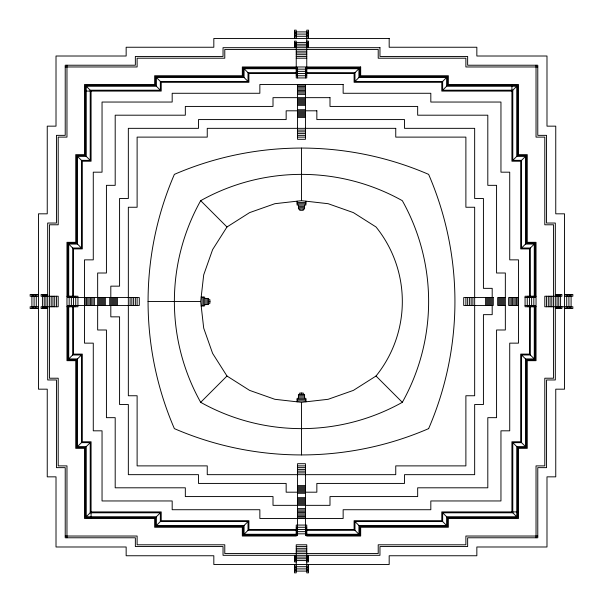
<?xml version="1.0" encoding="UTF-8"?>
<svg xmlns="http://www.w3.org/2000/svg" width="603" height="603" viewBox="0 0 603 603"><rect width="100%" height="100%" fill="white"/><g stroke="black" fill="none" stroke-linecap="round" stroke-linejoin="round"><path stroke-width="0.9" d="M376.023 376.023L353.396 390.382L328.13 399.299L301.5 402.322L274.87 399.299L249.604 390.382L226.977 376.023L212.618 353.396L203.701 328.13L200.678 301.5L203.701 274.87L212.618 249.604L226.977 226.977L249.604 212.618L274.87 203.701L301.5 200.678L328.13 203.701L353.396 212.618L376.023 226.977A118.723 118.723 0 0 1 376.023 376.023L402.322 402.322A206.399 206.399 0 0 1 200.678 402.322A206.399 206.399 0 0 1 200.678 200.678A206.399 206.399 0 0 1 402.322 200.678A206.399 206.399 0 0 1 402.322 402.322M81.443 354.979L77.493 358.928L68.727 358.928L72.669 354.979L81.443 354.979L81.443 442.655L77.493 446.597L86.259 446.597L90.209 442.655L81.443 442.655M354.979 72.669L358.928 68.727L358.928 77.493L354.979 81.443L354.979 72.669L305.442 72.601M442.655 81.443L446.597 77.493L446.597 86.259L442.655 90.209L442.655 81.443L354.979 81.443M156.403 516.741L156.403 525.507L160.345 521.557L160.345 512.791L156.403 516.741L86.259 516.741L90.209 512.791L90.209 442.655M200.678 402.322L226.977 376.023M512.791 160.345L516.741 156.403L525.507 156.403L521.557 160.345L512.791 160.345L512.791 90.209L516.741 86.259L446.597 86.259M244.072 525.507L248.021 521.557L248.021 530.331L244.072 534.273L244.072 525.507L156.403 525.507M525.507 244.072L534.273 244.072L530.331 248.021L521.557 248.021L525.507 244.072L525.507 156.403M294.483 31.906L308.517 31.906M294.483 32.796L296.239 32.796M306.761 32.796L308.517 32.796M294.483 33.956L296.239 33.956M306.761 33.956L308.517 33.956M296.239 34.092L306.761 34.092M294.483 35.343L296.239 35.343M306.761 35.343L308.517 35.343M296.239 36.286L306.761 36.286M294.483 36.873L296.239 36.873M306.761 36.873L308.517 36.873M306.761 41.11L308.517 41.11L308.517 47.682M294.483 42.421L308.517 42.421M294.483 43.258L296.239 43.258M306.761 43.258L308.517 43.258M294.483 44.23L308.517 44.23M294.483 45.315L296.239 45.315M306.761 45.315L308.517 45.315M296.239 45.934L306.761 45.934M294.483 46.476L296.239 46.476M306.761 46.476L308.517 46.476M296.239 51.195L306.761 51.195M296.239 52.943L306.761 52.943M296.239 54.7L306.761 54.7M296.239 56.448L306.761 56.448M296.239 58.205L306.761 58.205M65.222 66.971L137.115 66.971L137.115 58.205L224.783 58.205L224.783 49.438L378.217 49.438L378.217 58.205L465.885 58.205L465.885 66.971L537.778 66.971M296.239 67.408L297.558 67.408L297.558 77.93M306.761 67.408L305.442 67.408L305.442 77.93M296.239 67.853L243.197 67.853L243.197 76.619L155.521 76.619L155.521 85.385L85.385 85.385L85.385 155.521L76.619 155.521L76.619 243.197L67.853 243.197L67.853 296.239M306.761 67.853L359.803 67.853L359.803 76.619L447.479 76.619L447.479 85.385L517.615 85.385L517.615 155.521L526.381 155.521L526.381 243.197L535.147 243.197L535.147 296.239M244.072 68.727L248.021 72.669L248.021 81.443L244.072 77.493L244.072 68.727L296.239 68.727M306.761 68.727L358.928 68.727M296.239 69.164L306.761 69.164M296.239 70.054L297.558 70.054M305.442 70.054L306.761 70.054M296.239 71.222L297.558 71.222M305.442 71.222L306.761 71.222M297.558 71.358L305.442 71.358M297.558 72.601L248.021 72.669M296.239 73.551L248.896 73.551L248.896 82.317L161.22 82.317L161.22 91.083L84.51 91.083M297.558 73.551L305.442 73.551M306.761 73.551L354.104 73.551L354.104 82.317L441.78 82.317L441.78 91.083L511.917 91.083M296.239 74.131L297.558 74.131M305.442 74.131L306.761 74.131M296.239 75.737L306.761 75.737M156.403 77.493L160.345 81.443L160.345 90.209L156.403 86.259L156.403 77.493L244.072 77.493M358.928 77.493L446.597 77.493M160.345 81.443L248.021 81.443M297.558 85.166L305.442 85.166M86.259 156.403L77.493 156.403L81.443 160.345L90.209 160.345L86.259 156.403L86.259 86.259L156.403 86.259M297.558 86.478L305.442 86.478M297.558 87.797L305.442 87.797M297.558 89.108L305.442 89.108M86.259 86.259L90.209 90.209L160.345 90.209M442.655 90.209L512.791 90.209M297.558 90.427L305.442 90.427M297.558 91.739L305.442 91.739M297.558 93.058L305.442 93.058M297.558 94.37L305.442 94.37M297.558 98.756L305.442 98.756M297.558 99.849L305.442 99.849M297.558 100.95L305.442 100.95M297.558 102.043L305.442 102.043M297.558 103.136L305.442 103.136M297.558 104.236L305.442 104.236M297.558 105.329L305.442 105.329M297.558 109.716L305.442 109.716M297.558 111.909L305.442 111.909M297.558 113.002L305.442 113.002M297.558 114.095L305.442 114.095M297.558 115.196L305.442 115.196M297.558 116.289L305.442 116.289M297.558 117.389L305.442 117.389M297.558 130.097L305.442 130.097M297.558 131.853L305.442 131.853M297.558 133.602L305.442 133.602M297.558 135.358L305.442 135.358M297.558 137.115L305.442 137.115M297.113 202.427L305.887 202.427M297.113 203.746L305.887 203.746M298.432 206.377L304.568 206.377M298.432 207.688L304.568 207.688M68.727 244.072L77.493 244.072L81.443 248.021L72.669 248.021L68.727 244.072L68.727 296.239M38.479 294.483L30.15 294.483L30.15 296.239L38.479 296.239M47.682 294.483L41.11 294.483L41.11 296.239L58.205 296.239L58.205 306.761L41.11 306.761L41.11 308.517L47.682 308.517M555.318 294.483L561.89 294.483L561.89 296.239L544.795 296.239L544.795 306.761L572.85 306.761L572.85 308.517L564.521 308.517M564.521 294.483L572.85 294.483L572.85 296.239L564.521 296.239M66.971 296.239L77.93 296.239L77.93 306.761L66.971 306.761M536.029 296.239L525.07 296.239L525.07 306.761L536.029 306.761M201.176 297.113L204.681 297.113L204.681 305.887L201.176 305.887M505.344 297.558L497.671 297.558L497.671 305.442L505.344 305.442M518.49 297.558L508.63 297.558L508.63 305.442L518.49 305.442M525.07 297.558L535.592 297.558L535.592 296.239M204.681 298.432L208.623 298.432L208.623 304.568L204.681 304.568M208.623 299.744L209.942 299.744L209.942 303.256L208.623 303.256M148.074 301.5L200.678 301.5M208.623 301.5L209.942 301.5M525.07 305.442L535.592 305.442L535.592 306.761M38.479 306.761L30.15 306.761L30.15 308.517L38.479 308.517M555.318 308.517L561.89 308.517L561.89 306.761M521.557 354.979L530.331 354.979L534.273 358.928L525.507 358.928L521.557 354.979L521.557 442.655L525.507 446.597L516.741 446.597L512.791 442.655L521.557 442.655M298.432 395.689L304.568 395.689M298.432 397.008L304.568 397.008M297.113 399.638L305.887 399.638M297.113 400.95L305.887 400.95M297.558 465.885L305.442 465.885M297.558 467.642L305.442 467.642M297.558 469.398L305.442 469.398M297.558 471.147L305.442 471.147M297.558 472.903L305.442 472.903M297.558 485.611L305.442 485.611M297.558 486.711L305.442 486.711M297.558 487.804L305.442 487.804M297.558 488.905L305.442 488.905M297.558 489.998L305.442 489.998M297.558 491.091L305.442 491.091M297.558 493.284L305.442 493.284M297.558 497.671L305.442 497.671M297.558 498.764L305.442 498.764M297.558 499.864L305.442 499.864M297.558 500.957L305.442 500.957M297.558 502.05L305.442 502.05M297.558 503.151L305.442 503.151M297.558 504.244L305.442 504.244M297.558 508.63L305.442 508.63M297.558 509.942L305.442 509.942M297.558 511.261L305.442 511.261M91.083 511.917L161.22 511.917L161.22 520.683L248.896 520.683L248.896 529.449L296.239 529.449M518.49 511.917L441.78 511.917L441.78 520.683L354.104 520.683L354.104 529.449L306.761 529.449M297.558 512.573L305.442 512.573M90.209 512.791L160.345 512.791M442.655 512.791L446.597 516.741L446.597 525.507L442.655 521.557L442.655 512.791L512.791 512.791L516.741 516.741L516.741 446.597M297.558 513.892L305.442 513.892M297.558 515.203L305.442 515.203M297.558 516.522L305.442 516.522M446.597 516.741L516.741 516.741M297.558 517.834L305.442 517.834M160.345 521.557L248.021 521.557M354.979 521.557L358.928 525.507L358.928 534.273L354.979 530.331L354.979 521.557L442.655 521.557M358.928 525.507L446.597 525.507M296.239 527.263L306.761 527.263M296.239 528.869L297.558 528.869M305.442 528.869L306.761 528.869M297.558 529.449L305.442 529.449M248.021 530.331L297.558 530.399M305.442 530.399L354.979 530.331M297.558 531.642L305.442 531.642M296.239 531.778L297.558 531.778M305.442 531.778L306.761 531.778M296.239 532.946L297.558 532.946M305.442 532.946L306.761 532.946M296.239 533.836L306.761 533.836M244.072 534.273L296.239 534.273M306.761 534.273L358.928 534.273M296.239 535.147L243.197 535.147L243.197 526.381L155.521 526.381L155.521 517.615L85.385 517.615L85.385 447.479L76.619 447.479L76.619 359.803L67.853 359.803L67.853 306.761M306.761 535.147L359.803 535.147L359.803 526.381L447.479 526.381L447.479 517.615L517.615 517.615L517.615 447.479L526.381 447.479L526.381 359.803L535.147 359.803L535.147 306.761M296.239 535.592L297.558 535.592L297.558 463.699L305.442 463.699L305.442 535.592L306.761 535.592M65.222 536.029L137.115 536.029L137.115 544.795L224.783 544.795L224.783 553.562L378.217 553.562L378.217 544.795L465.885 544.795L465.885 536.029L537.778 536.029M296.239 546.552L306.761 546.552M296.239 548.3L306.761 548.3M296.239 550.057L306.761 550.057M296.239 551.805L306.761 551.805M294.483 556.524L296.239 556.524M306.761 556.524L308.517 556.524M296.239 557.066L306.761 557.066M294.483 557.685L296.239 557.685M306.761 557.685L308.517 557.685M294.483 558.77L308.517 558.77M294.483 559.742L296.239 559.742M306.761 559.742L308.517 559.742M294.483 560.579L308.517 560.579M296.239 561.89L294.483 561.89L294.483 555.318M306.761 561.89L308.517 561.89L308.517 555.318M294.483 566.127L296.239 566.127M306.761 566.127L308.517 566.127M296.239 566.714L306.761 566.714M294.483 567.657L296.239 567.657M306.761 567.657L308.517 567.657M296.239 568.908L306.761 568.908M294.483 569.044L296.239 569.044M306.761 569.044L308.517 569.044M294.483 570.204L296.239 570.204M306.761 570.204L308.517 570.204M294.483 571.094L308.517 571.094M200.678 200.678L226.977 226.977M571.094 294.483L571.094 308.517M570.204 294.483L570.204 296.239M570.204 306.761L570.204 308.517M569.044 294.483L569.044 296.239M569.044 306.761L569.044 308.517M568.908 296.239L568.908 306.761M567.657 294.483L567.657 296.239M567.657 306.761L567.657 308.517M566.714 296.239L566.714 306.761M566.127 294.483L566.127 296.239M566.127 306.761L566.127 308.517M560.579 294.483L560.579 308.517M559.742 294.483L559.742 296.239M559.742 306.761L559.742 308.517M558.77 294.483L558.77 308.517M557.685 294.483L557.685 296.239M557.685 306.761L557.685 308.517M557.066 296.239L557.066 306.761M556.524 294.483L556.524 296.239M556.524 306.761L556.524 308.517M551.805 296.239L551.805 306.761M550.057 296.239L550.057 306.761M548.3 296.239L548.3 306.761M546.552 296.239L546.552 306.761M536.029 65.222L536.029 137.115L544.795 137.115L544.795 224.783L553.562 224.783L553.562 378.217L544.795 378.217L544.795 465.885L536.029 465.885L536.029 537.778M534.273 244.072L534.273 296.239M534.273 306.761L534.273 358.928M533.836 296.239L533.836 306.761M532.946 296.239L532.946 297.558M532.946 305.442L532.946 306.761M531.778 296.239L531.778 297.558M531.778 305.442L531.778 306.761M531.642 297.558L531.642 305.442M530.399 297.558L530.331 248.021M530.399 305.442L530.331 354.979M529.449 296.239L529.449 248.896L520.683 248.896L520.683 161.22L511.917 161.22L511.917 84.51M529.449 297.558L529.449 305.442M529.449 306.761L529.449 354.104L520.683 354.104L520.683 441.78L511.917 441.78L511.917 511.917M528.869 296.239L528.869 297.558M528.869 305.442L528.869 306.761M527.263 296.239L527.263 306.761M525.507 358.928L525.507 446.597M521.557 160.345L521.557 248.021M517.834 297.558L517.834 305.442M516.741 86.259L516.741 156.403M516.522 297.558L516.522 305.442M515.203 297.558L515.203 305.442M513.892 297.558L513.892 305.442M512.791 442.655L512.791 512.791M512.573 297.558L512.573 305.442M511.261 297.558L511.261 305.442M509.942 297.558L509.942 305.442M504.244 297.558L504.244 305.442M503.151 297.558L503.151 305.442M502.05 297.558L502.05 305.442M500.957 297.558L500.957 305.442M499.864 297.558L499.864 305.442M498.764 297.558L498.764 305.442M491.091 297.558L491.091 305.442M489.998 297.558L489.998 305.442M488.905 297.558L488.905 305.442M487.804 297.558L487.804 305.442M486.711 297.558L486.711 305.442M485.611 297.558L485.611 305.442M472.903 297.558L472.903 305.442M471.147 297.558L471.147 305.442M469.398 297.558L469.398 305.442M467.642 297.558L467.642 305.442M465.885 297.558L465.885 305.442M308.517 38.479L308.517 30.15L306.761 30.15L306.761 77.93L296.239 77.93L296.239 41.11L294.483 41.11L294.483 47.682M308.517 564.521L308.517 572.85L306.761 572.85L306.761 544.795L296.239 544.795L296.239 572.85L294.483 572.85L294.483 564.521M305.887 201.176L305.887 205.058L297.113 205.058L297.113 201.176M305.887 401.824L305.887 398.319L297.113 398.319L297.113 401.824M305.442 84.51L305.442 139.301L297.558 139.301L297.558 84.51M304.568 205.058L304.568 209.007L298.432 209.007L298.432 205.058M304.568 398.319L304.568 394.377L298.432 394.377L298.432 398.319M303.256 209.007L303.256 210.319L299.744 210.319L299.744 209.007M303.256 394.377L303.256 393.058L299.744 393.058L299.744 394.377M301.5 148.074L301.5 200.678M301.5 393.058L301.5 394.377M301.5 402.322L301.5 454.926M296.239 38.479L296.239 30.15L294.483 30.15L294.483 38.479M207.311 298.432L207.311 304.568M205.992 298.432L205.992 304.568M203.362 297.113L203.362 305.887M202.05 297.113L202.05 305.887M137.115 297.558L137.115 305.442M135.358 297.558L135.358 305.442M133.602 297.558L133.602 305.442M131.853 297.558L131.853 305.442M130.097 297.558L130.097 305.442M117.389 297.558L117.389 305.442M116.289 297.558L116.289 305.442M115.196 297.558L115.196 305.442M114.095 297.558L114.095 305.442M113.002 297.558L113.002 305.442M111.909 297.558L111.909 305.442M109.716 297.558L109.716 305.442M105.329 297.558L105.329 305.442M104.236 297.558L104.236 305.442M103.136 297.558L103.136 305.442M102.043 297.558L102.043 305.442M100.95 297.558L100.95 305.442M99.849 297.558L99.849 305.442M98.756 297.558L98.756 305.442M94.37 297.558L94.37 305.442M93.058 297.558L93.058 305.442M91.739 297.558L91.739 305.442M91.083 91.083L91.083 161.22L82.317 161.22L82.317 248.896L73.551 248.896L73.551 296.239M91.083 518.49L91.083 441.78L82.317 441.78L82.317 354.104L73.551 354.104L73.551 306.761M90.427 297.558L90.427 305.442M90.209 90.209L90.209 160.345M89.108 297.558L89.108 305.442M87.797 297.558L87.797 305.442M86.478 297.558L86.478 305.442M86.259 446.597L86.259 516.741M85.166 297.558L85.166 305.442M81.443 160.345L81.443 248.021M77.493 156.403L77.493 244.072M77.493 358.928L77.493 446.597M75.737 296.239L75.737 306.761M74.131 296.239L74.131 297.558M74.131 305.442L74.131 306.761M73.551 297.558L73.551 305.442M72.669 248.021L72.601 297.558M72.601 305.442L72.669 354.979M71.358 297.558L71.358 305.442M71.222 296.239L71.222 297.558M71.222 305.442L71.222 306.761M70.054 296.239L70.054 297.558M70.054 305.442L70.054 306.761M69.164 296.239L69.164 306.761M68.727 306.761L68.727 358.928M67.408 296.239L67.408 297.558L139.301 297.558L139.301 305.442L67.408 305.442L67.408 306.761M66.971 65.222L66.971 137.115L58.205 137.115L58.205 224.783L49.438 224.783L49.438 378.217L58.205 378.217L58.205 465.885L66.971 465.885L66.971 537.778M56.448 296.239L56.448 306.761M54.7 296.239L54.7 306.761M52.943 296.239L52.943 306.761M51.195 296.239L51.195 306.761M46.476 294.483L46.476 296.239M46.476 306.761L46.476 308.517M45.934 296.239L45.934 306.761M45.315 294.483L45.315 296.239M45.315 306.761L45.315 308.517M44.23 294.483L44.23 308.517M43.258 294.483L43.258 296.239M43.258 306.761L43.258 308.517M42.421 294.483L42.421 308.517M36.873 294.483L36.873 296.239M36.873 306.761L36.873 308.517M36.286 296.239L36.286 306.761M35.343 294.483L35.343 296.239M35.343 306.761L35.343 308.517M34.092 296.239L34.092 306.761M33.956 294.483L33.956 296.239M33.956 306.761L33.956 308.517M32.796 294.483L32.796 296.239M32.796 306.761L32.796 308.517M31.906 294.483L31.906 308.517M389.176 38.479L213.824 38.479L213.824 47.245L126.155 47.245L126.155 56.011L56.011 56.011L56.011 126.155L47.245 126.155L47.245 213.824L38.479 213.824L38.479 389.176L47.245 389.176L47.245 476.845L56.011 476.845L56.011 546.989L126.155 546.989L126.155 555.755L213.824 555.755L213.824 564.521L389.176 564.521L389.176 555.755L476.845 555.755L476.845 546.989L546.989 546.989L546.989 476.845L555.755 476.845L555.755 389.176L564.521 389.176L564.521 213.824L555.755 213.824L555.755 126.155L546.989 126.155L546.989 56.011L476.845 56.011L476.845 47.245L389.176 47.245L389.176 38.479M379.965 47.682L223.035 47.682L223.035 56.448L135.358 56.448L135.358 65.222L65.222 65.222L65.222 135.358L56.448 135.358L56.448 223.035L47.682 223.035L47.682 379.965L56.448 379.965L56.448 467.642L65.222 467.642L65.222 537.778L135.358 537.778L135.358 546.552L223.035 546.552L223.035 555.318L379.965 555.318L379.965 546.552L467.642 546.552L467.642 537.778L537.778 537.778L537.778 467.642L546.552 467.642L546.552 379.965L555.318 379.965L555.318 223.035L546.552 223.035L546.552 135.358L537.778 135.358L537.778 65.222L467.642 65.222L467.642 56.448L379.965 56.448L379.965 47.682M360.677 66.971L242.323 66.971L242.323 75.737L154.647 75.737L154.647 84.51L84.51 84.51L84.51 154.647L75.737 154.647L75.737 242.323L66.971 242.323L66.971 360.677L75.737 360.677L75.737 448.353L84.51 448.353L84.51 518.49L154.647 518.49L154.647 527.263L242.323 527.263L242.323 536.029L296.239 536.029L296.239 525.07L306.761 525.07L306.761 536.029L360.677 536.029L360.677 527.263L448.353 527.263L448.353 518.49L518.49 518.49L518.49 448.353L527.263 448.353L527.263 360.677L536.029 360.677L536.029 242.323L527.263 242.323L527.263 154.647L518.49 154.647L518.49 84.51L448.353 84.51L448.353 75.737L360.677 75.737L360.677 66.971M343.145 84.51L259.855 84.51L259.855 93.277L172.179 93.277L172.179 102.043L102.043 102.043L102.043 172.179L93.277 172.179L93.277 259.855L84.51 259.855L84.51 343.145L93.277 343.145L93.277 430.821L102.043 430.821L102.043 500.957L172.179 500.957L172.179 509.723L259.855 509.723L259.855 518.49L343.145 518.49L343.145 509.723L430.821 509.723L430.821 500.957L500.957 500.957L500.957 430.821L509.723 430.821L509.723 343.145L518.49 343.145L518.49 259.855L509.723 259.855L509.723 172.179L500.957 172.179L500.957 102.043L430.821 102.043L430.821 93.277L343.145 93.277L343.145 84.51M329.992 97.656L273.008 97.656L273.008 106.429L185.332 106.429L185.332 115.196L115.196 115.196L115.196 185.332L106.429 185.332L106.429 273.008L97.656 273.008L97.656 329.992L106.429 329.992L106.429 417.668L115.196 417.668L115.196 487.804L185.332 487.804L185.332 496.57L273.008 496.57L273.008 505.344L329.992 505.344L329.992 496.57L417.668 496.57L417.668 487.804L487.804 487.804L487.804 417.668L496.57 417.668L496.57 329.992L505.344 329.992L505.344 273.008L496.57 273.008L496.57 185.332L487.804 185.332L487.804 115.196L417.668 115.196L417.668 106.429L329.992 106.429L329.992 97.656M316.846 110.809L286.154 110.809L286.154 119.575L198.485 119.575L198.485 128.341L128.341 128.341L128.341 198.485L119.575 198.485L119.575 286.154L110.809 286.154L110.809 316.846L119.575 316.846L119.575 404.515L128.341 404.515L128.341 474.659L198.485 474.659L198.485 483.425L286.154 483.425L286.154 492.191L316.846 492.191L316.846 483.425L404.515 483.425L404.515 474.659L474.659 474.659L474.659 404.515L483.425 404.515L483.425 314.653L492.191 314.653L492.191 288.347L483.425 288.347L483.425 198.485L474.659 198.485L474.659 128.341L404.515 128.341L404.515 119.575L316.846 119.575L316.846 110.809M395.749 128.341L207.251 128.341L207.251 137.115L137.115 137.115L137.115 207.251L128.341 207.251L128.341 395.749L137.115 395.749L137.115 465.885L207.251 465.885L207.251 474.659L395.749 474.659L395.749 465.885L465.885 465.885L465.885 395.749L474.659 395.749L474.659 207.251L465.885 207.251L465.885 137.115L395.749 137.115L395.749 128.341M493.284 297.558L463.699 297.558L463.699 305.442L493.284 305.442L493.284 297.558M428.627 428.627A320.374 320.374 0 0 0 428.627 174.373A320.374 320.374 0 0 0 174.373 174.373A320.374 320.374 0 0 0 174.373 428.627A320.374 320.374 0 0 0 428.627 428.627"/></g></svg>
